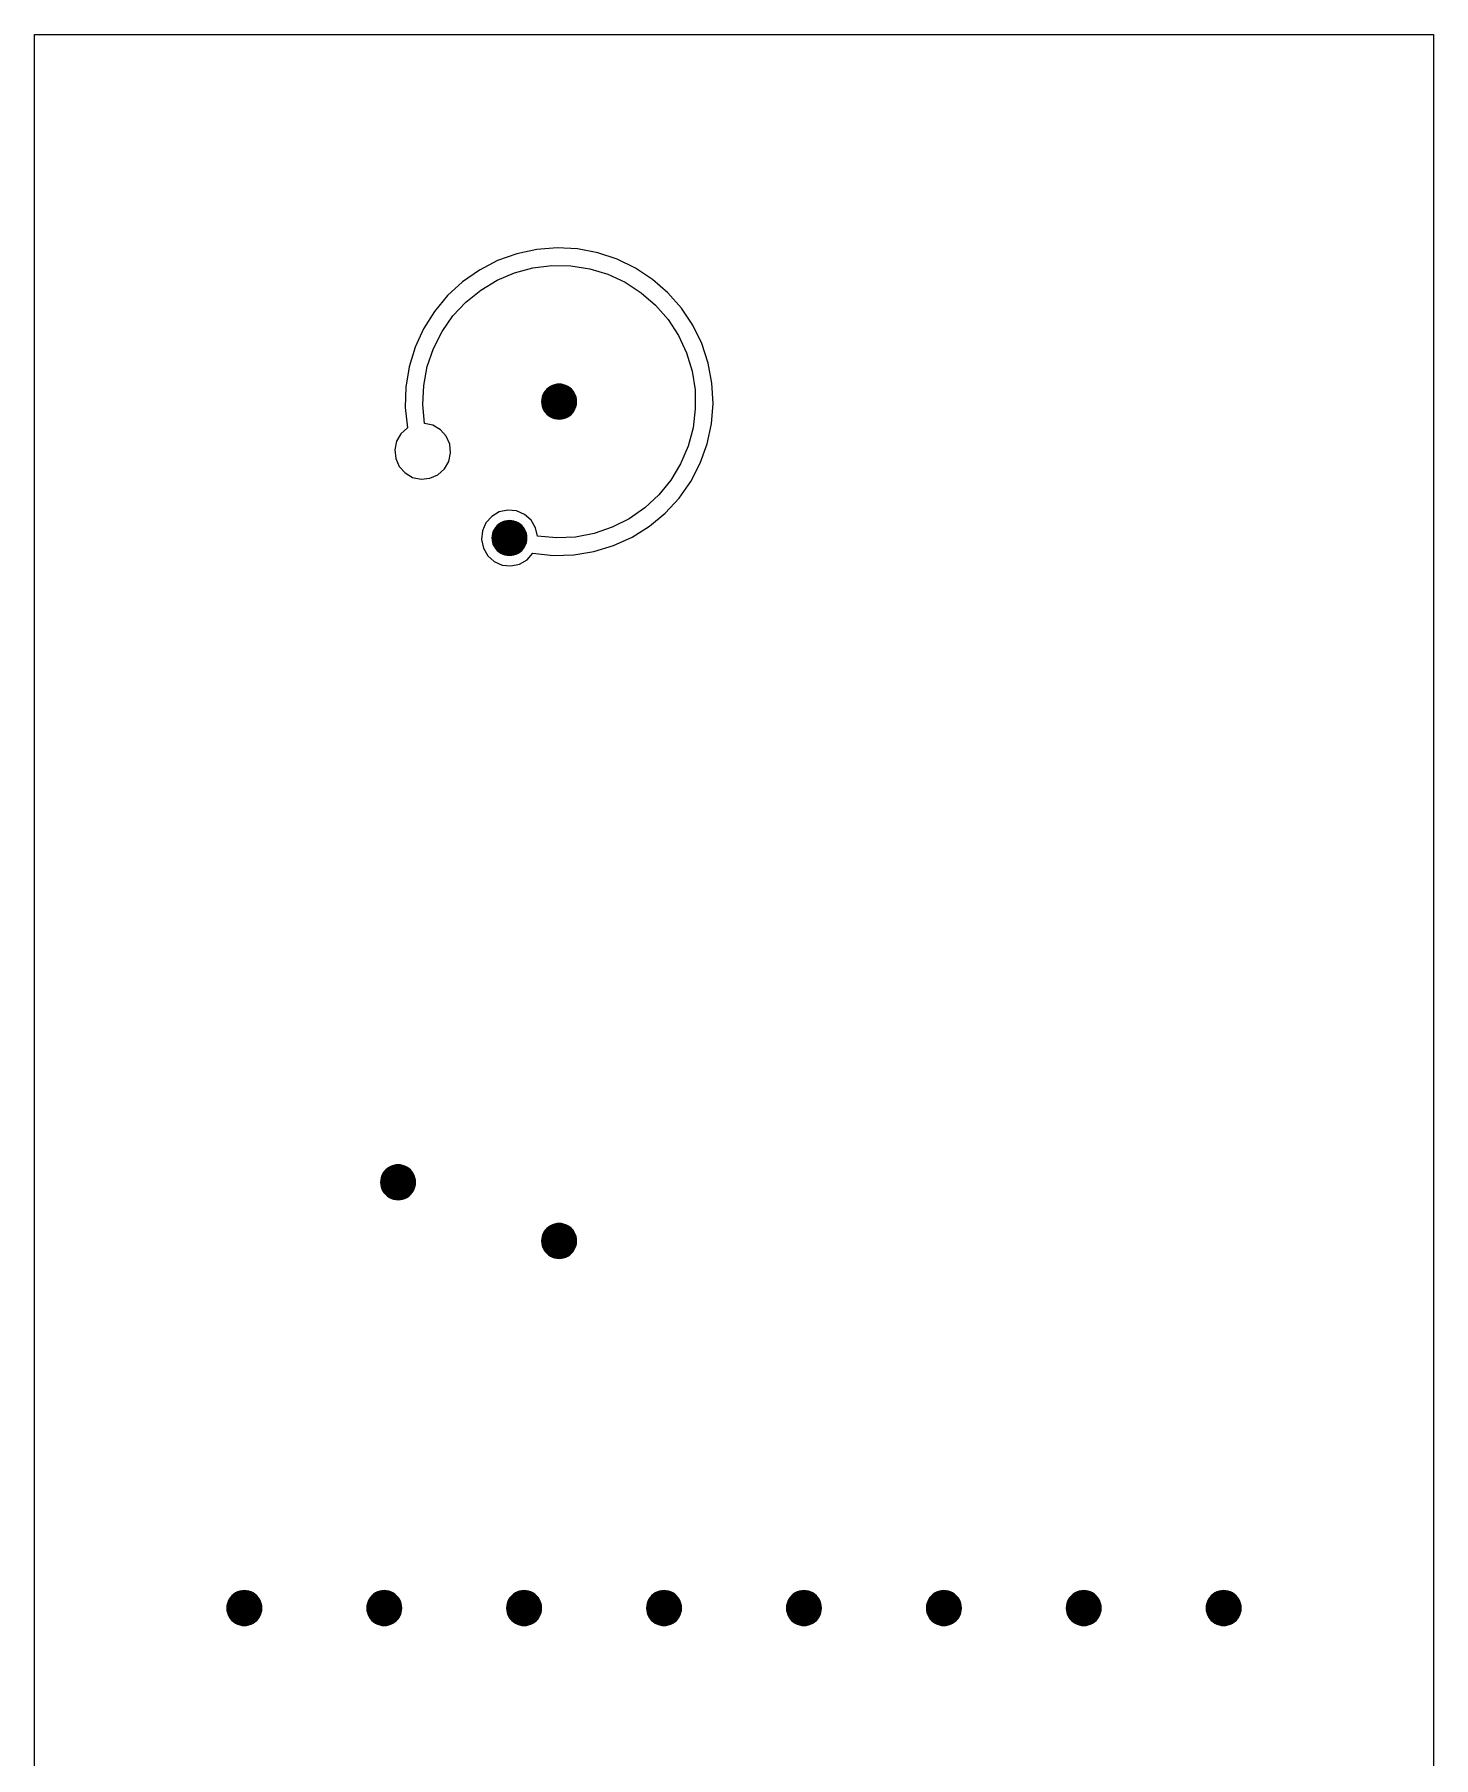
# Model space of a CAD drawing. Extents: x -2 to 177, y -6 to 16.
# Drawn here: x 13 to 17, y -0.427 to 4.5 of the extents above; entities that cross this region are included whole.
import ezdxf

# ---------------------------------------------------------------- set-up
doc = ezdxf.new("R2010")
doc.units = 0
for name, color, linetype in [('L10', 73, 'continuous'), ('Outline', 1, 'continuous'), ('V11', 46, 'continuous')]:
    doc.layers.add(name, color=color, linetype=linetype)

msp = doc.modelspace()

# ---------------------------------------------------------------- linework, layer by layer
at = {"layer": 'L10'}
for points in [[(14.4379, 3.065), (14.4325, 3.0894), (14.4198, 3.1109), (14.4011, 3.1275), (14.3782, 3.1375), (14.3533, 3.1399), (14.3289, 3.1345), (14.3074, 3.1219), (14.2907, 3.1033), (14.2807, 3.0804), (14.2782, 3.0555), (14.2835, 3.0311), (14.296, 3.0095), (14.3146, 2.9928), (14.3375, 2.9827), (14.3623, 2.9801), (14.3868, 2.9854), (14.4084, 2.9979), (14.4251, 3.0164), (14.4833, 3.0103), (14.5417, 3.012), (14.5995, 3.0214), (14.6554, 3.0384), (14.7086, 3.0626), (14.7582, 3.0937), (14.8031, 3.1311), (14.8428, 3.1741), (14.8763, 3.222), (14.9032, 3.2739), (14.923, 3.329), (14.9353, 3.3861), (14.94, 3.4444), (14.9368, 3.5028), (14.926, 3.5603), (14.9076, 3.6158), (14.882, 3.6684), (14.8496, 3.7171), (14.8111, 3.7611), (14.7671, 3.7996), (14.7184, 3.832), (14.6658, 3.8576), (14.6103, 3.876), (14.5528, 3.8868), (14.4944, 3.89), (14.4361, 3.8853), (14.379, 3.873), (14.3239, 3.8532), (14.272, 3.8263), (14.2241, 3.7928), (14.1811, 3.7531), (14.1437, 3.7082), (14.1126, 3.6586), (14.0884, 3.6054), (14.0714, 3.5495), (14.062, 3.4917), (14.0603, 3.4333), (14.0664, 3.3751), (14.0479, 3.3584), (14.0354, 3.3368), (14.0301, 3.3123), (14.0327, 3.2875), (14.0428, 3.2646), (14.0595, 3.246), (14.0811, 3.2335), (14.1055, 3.2282), (14.1304, 3.2307), (14.1533, 3.2407), (14.1719, 3.2574), (14.1845, 3.2789), (14.1899, 3.3033), (14.1875, 3.3282), (14.1775, 3.3511), (14.1609, 3.3698), (14.1394, 3.3825), (14.115, 3.3879), (14.1101, 3.4422), (14.1128, 3.4966), (14.1231, 3.5501), (14.1407, 3.6016), (14.1653, 3.6502), (14.1965, 3.6949), (14.2335, 3.7348), (14.2758, 3.7691), (14.3225, 3.7972), (14.3726, 3.8186), (14.4252, 3.8328), (14.4792, 3.8394), (14.5337, 3.8385), (14.5875, 3.8301), (14.6396, 3.8142), (14.689, 3.7912), (14.7347, 3.7615), (14.7758, 3.7258), (14.8115, 3.6847), (14.8412, 3.639), (14.8642, 3.5896), (14.8801, 3.5375), (14.8885, 3.4837), (14.8894, 3.4292), (14.8828, 3.3752), (14.8686, 3.3226), (14.8472, 3.2725), (14.8191, 3.2258), (14.7848, 3.1835), (14.7449, 3.1465), (14.7002, 3.1153), (14.6516, 3.0907), (14.6001, 3.0731), (14.5466, 3.0628), (14.4922, 3.0601), (14.4379, 3.065)], [(14.55, 3.45), (14.5496, 3.4565), (14.5483, 3.4629), (14.5462, 3.4691), (14.5433, 3.475), (14.5397, 3.4804), (14.5354, 3.4854), (14.5304, 3.4897), (14.525, 3.4933), (14.5191, 3.4962), (14.5129, 3.4983), (14.5065, 3.4996), (14.5, 3.5), (14.4935, 3.4996), (14.4871, 3.4983), (14.4809, 3.4962), (14.475, 3.4933), (14.4696, 3.4897), (14.4646, 3.4854), (14.4603, 3.4804), (14.4567, 3.475), (14.4538, 3.4691), (14.4517, 3.4629), (14.4504, 3.4565), (14.45, 3.45), (14.4504, 3.4435), (14.4517, 3.4371), (14.4538, 3.4309), (14.4567, 3.425), (14.4603, 3.4196), (14.4646, 3.4146), (14.4696, 3.4103), (14.475, 3.4067), (14.4809, 3.4038), (14.4871, 3.4017), (14.4935, 3.4004), (14.5, 3.4), (14.5065, 3.4004), (14.5129, 3.4017), (14.5191, 3.4038), (14.525, 3.4067), (14.5304, 3.4103), (14.5354, 3.4146), (14.5397, 3.4196), (14.5433, 3.425), (14.5462, 3.4309), (14.5483, 3.4371), (14.5496, 3.4435), (14.55, 3.45)], [(14.0896, 1.2176), (14.0891, 1.2241), (14.0878, 1.2305), (14.0857, 1.2367), (14.0829, 1.2426), (14.0792, 1.248), (14.0749, 1.2529), (14.07, 1.2573), (14.0646, 1.2609), (14.0587, 1.2638), (14.0525, 1.2659), (14.0461, 1.2672), (14.0396, 1.2676), (14.033, 1.2672), (14.0266, 1.2659), (14.0204, 1.2638), (14.0146, 1.2609), (14.0091, 1.2573), (14.0042, 1.2529), (13.9999, 1.248), (13.9962, 1.2426), (13.9934, 1.2367), (13.9913, 1.2305), (13.99, 1.2241), (13.9896, 1.2176), (13.99, 1.2111), (13.9913, 1.2046), (13.9934, 1.1985), (13.9962, 1.1926), (13.9999, 1.1872), (14.0042, 1.1822), (14.0091, 1.1779), (14.0146, 1.1743), (14.0204, 1.1714), (14.0266, 1.1693), (14.033, 1.168), (14.0396, 1.1676), (14.0461, 1.168), (14.0525, 1.1693), (14.0587, 1.1714), (14.0646, 1.1743), (14.07, 1.1779), (14.0749, 1.1822), (14.0792, 1.1872), (14.0829, 1.1926), (14.0857, 1.1985), (14.0878, 1.2046), (14.0891, 1.2111), (14.0896, 1.2176)], [(14.55, 1.05), (14.5496, 1.0565), (14.5483, 1.0629), (14.5462, 1.0691), (14.5433, 1.075), (14.5397, 1.0804), (14.5354, 1.0854), (14.5304, 1.0897), (14.525, 1.0933), (14.5191, 1.0962), (14.5129, 1.0983), (14.5065, 1.0996), (14.5, 1.1), (14.4935, 1.0996), (14.4871, 1.0983), (14.4809, 1.0962), (14.475, 1.0933), (14.4696, 1.0897), (14.4646, 1.0854), (14.4603, 1.0804), (14.4567, 1.075), (14.4538, 1.0691), (14.4517, 1.0629), (14.4504, 1.0565), (14.45, 1.05), (14.4504, 1.0435), (14.4517, 1.0371), (14.4538, 1.0309), (14.4567, 1.025), (14.4603, 1.0196), (14.4646, 1.0146), (14.4696, 1.0103), (14.475, 1.0067), (14.4809, 1.0038), (14.4871, 1.0017), (14.4935, 1.0004), (14.5, 1), (14.5065, 1.0004), (14.5129, 1.0017), (14.5191, 1.0038), (14.525, 1.0067), (14.5304, 1.0103), (14.5354, 1.0146), (14.5397, 1.0196), (14.5433, 1.025), (14.5462, 1.0309), (14.5483, 1.0371), (14.5496, 1.0435), (14.55, 1.05)], [(13.65, 0), (13.6496, 0.0065), (13.6483, 0.0129), (13.6462, 0.0191), (13.6433, 0.025), (13.6397, 0.0304), (13.6354, 0.0354), (13.6304, 0.0397), (13.625, 0.0433), (13.6191, 0.0462), (13.6129, 0.0483), (13.6065, 0.0496), (13.6, 0.05), (13.5935, 0.0496), (13.5871, 0.0483), (13.5809, 0.0462), (13.575, 0.0433), (13.5696, 0.0397), (13.5646, 0.0354), (13.5603, 0.0304), (13.5567, 0.025), (13.5538, 0.0191), (13.5517, 0.0129), (13.5504, 0.0065), (13.55, 0), (13.5504, -0.0065), (13.5517, -0.0129), (13.5538, -0.0191), (13.5567, -0.025), (13.5603, -0.0304), (13.5646, -0.0354), (13.5696, -0.0397), (13.575, -0.0433), (13.5809, -0.0462), (13.5871, -0.0483), (13.5935, -0.0496), (13.6, -0.05), (13.6065, -0.0496), (13.6129, -0.0483), (13.6191, -0.0462), (13.625, -0.0433), (13.6304, -0.0397), (13.6354, -0.0354), (13.6397, -0.0304), (13.6433, -0.025), (13.6462, -0.0191), (13.6483, -0.0129), (13.6496, -0.0065), (13.65, 0)], [(14.05, 0), (14.0496, 0.0065), (14.0483, 0.0129), (14.0462, 0.0191), (14.0433, 0.025), (14.0397, 0.0304), (14.0354, 0.0354), (14.0304, 0.0397), (14.025, 0.0433), (14.0191, 0.0462), (14.0129, 0.0483), (14.0065, 0.0496), (14, 0.05), (13.9935, 0.0496), (13.9871, 0.0483), (13.9809, 0.0462), (13.975, 0.0433), (13.9696, 0.0397), (13.9646, 0.0354), (13.9603, 0.0304), (13.9567, 0.025), (13.9538, 0.0191), (13.9517, 0.0129), (13.9504, 0.0065), (13.95, 0), (13.9504, -0.0065), (13.9517, -0.0129), (13.9538, -0.0191), (13.9567, -0.025), (13.9603, -0.0304), (13.9646, -0.0354), (13.9696, -0.0397), (13.975, -0.0433), (13.9809, -0.0462), (13.9871, -0.0483), (13.9935, -0.0496), (14, -0.05), (14.0065, -0.0496), (14.0129, -0.0483), (14.0191, -0.0462), (14.025, -0.0433), (14.0304, -0.0397), (14.0354, -0.0354), (14.0397, -0.0304), (14.0433, -0.025), (14.0462, -0.0191), (14.0483, -0.0129), (14.0496, -0.0065), (14.05, 0)], [(14.45, 0), (14.4496, 0.0065), (14.4483, 0.0129), (14.4462, 0.0191), (14.4433, 0.025), (14.4397, 0.0304), (14.4354, 0.0354), (14.4304, 0.0397), (14.425, 0.0433), (14.4191, 0.0462), (14.4129, 0.0483), (14.4065, 0.0496), (14.4, 0.05), (14.3935, 0.0496), (14.3871, 0.0483), (14.3809, 0.0462), (14.375, 0.0433), (14.3696, 0.0397), (14.3646, 0.0354), (14.3603, 0.0304), (14.3567, 0.025), (14.3538, 0.0191), (14.3517, 0.0129), (14.3504, 0.0065), (14.35, 0), (14.3504, -0.0065), (14.3517, -0.0129), (14.3538, -0.0191), (14.3567, -0.025), (14.3603, -0.0304), (14.3646, -0.0354), (14.3696, -0.0397), (14.375, -0.0433), (14.3809, -0.0462), (14.3871, -0.0483), (14.3935, -0.0496), (14.4, -0.05), (14.4065, -0.0496), (14.4129, -0.0483), (14.4191, -0.0462), (14.425, -0.0433), (14.4304, -0.0397), (14.4354, -0.0354), (14.4397, -0.0304), (14.4433, -0.025), (14.4462, -0.0191), (14.4483, -0.0129), (14.4496, -0.0065), (14.45, 0)], [(14.85, 0), (14.8496, 0.0065), (14.8483, 0.0129), (14.8462, 0.0191), (14.8433, 0.025), (14.8397, 0.0304), (14.8354, 0.0354), (14.8304, 0.0397), (14.825, 0.0433), (14.8191, 0.0462), (14.8129, 0.0483), (14.8065, 0.0496), (14.8, 0.05), (14.7935, 0.0496), (14.7871, 0.0483), (14.7809, 0.0462), (14.775, 0.0433), (14.7696, 0.0397), (14.7646, 0.0354), (14.7603, 0.0304), (14.7567, 0.025), (14.7538, 0.0191), (14.7517, 0.0129), (14.7504, 0.0065), (14.75, 0), (14.7504, -0.0065), (14.7517, -0.0129), (14.7538, -0.0191), (14.7567, -0.025), (14.7603, -0.0304), (14.7646, -0.0354), (14.7696, -0.0397), (14.775, -0.0433), (14.7809, -0.0462), (14.7871, -0.0483), (14.7935, -0.0496), (14.8, -0.05), (14.8065, -0.0496), (14.8129, -0.0483), (14.8191, -0.0462), (14.825, -0.0433), (14.8304, -0.0397), (14.8354, -0.0354), (14.8397, -0.0304), (14.8433, -0.025), (14.8462, -0.0191), (14.8483, -0.0129), (14.8496, -0.0065), (14.85, 0)], [(15.25, 0), (15.2496, 0.0065), (15.2483, 0.0129), (15.2462, 0.0191), (15.2433, 0.025), (15.2397, 0.0304), (15.2354, 0.0354), (15.2304, 0.0397), (15.225, 0.0433), (15.2191, 0.0462), (15.2129, 0.0483), (15.2065, 0.0496), (15.2, 0.05), (15.1935, 0.0496), (15.1871, 0.0483), (15.1809, 0.0462), (15.175, 0.0433), (15.1696, 0.0397), (15.1646, 0.0354), (15.1603, 0.0304), (15.1567, 0.025), (15.1538, 0.0191), (15.1517, 0.0129), (15.1504, 0.0065), (15.15, 0), (15.1504, -0.0065), (15.1517, -0.0129), (15.1538, -0.0191), (15.1567, -0.025), (15.1603, -0.0304), (15.1646, -0.0354), (15.1696, -0.0397), (15.175, -0.0433), (15.1809, -0.0462), (15.1871, -0.0483), (15.1935, -0.0496), (15.2, -0.05), (15.2065, -0.0496), (15.2129, -0.0483), (15.2191, -0.0462), (15.225, -0.0433), (15.2304, -0.0397), (15.2354, -0.0354), (15.2397, -0.0304), (15.2433, -0.025), (15.2462, -0.0191), (15.2483, -0.0129), (15.2496, -0.0065), (15.25, 0)], [(15.65, 0), (15.6496, 0.0065), (15.6483, 0.0129), (15.6462, 0.0191), (15.6433, 0.025), (15.6397, 0.0304), (15.6354, 0.0354), (15.6304, 0.0397), (15.625, 0.0433), (15.6191, 0.0462), (15.6129, 0.0483), (15.6065, 0.0496), (15.6, 0.05), (15.5935, 0.0496), (15.5871, 0.0483), (15.5809, 0.0462), (15.575, 0.0433), (15.5696, 0.0397), (15.5646, 0.0354), (15.5603, 0.0304), (15.5567, 0.025), (15.5538, 0.0191), (15.5517, 0.0129), (15.5504, 0.0065), (15.55, 0), (15.5504, -0.0065), (15.5517, -0.0129), (15.5538, -0.0191), (15.5567, -0.025), (15.5603, -0.0304), (15.5646, -0.0354), (15.5696, -0.0397), (15.575, -0.0433), (15.5809, -0.0462), (15.5871, -0.0483), (15.5935, -0.0496), (15.6, -0.05), (15.6065, -0.0496), (15.6129, -0.0483), (15.6191, -0.0462), (15.625, -0.0433), (15.6304, -0.0397), (15.6354, -0.0354), (15.6397, -0.0304), (15.6433, -0.025), (15.6462, -0.0191), (15.6483, -0.0129), (15.6496, -0.0065), (15.65, 0)], [(16.05, 0), (16.0496, 0.0065), (16.0483, 0.0129), (16.0462, 0.0191), (16.0433, 0.025), (16.0397, 0.0304), (16.0354, 0.0354), (16.0304, 0.0397), (16.025, 0.0433), (16.0191, 0.0462), (16.0129, 0.0483), (16.0065, 0.0496), (16, 0.05), (15.9935, 0.0496), (15.9871, 0.0483), (15.9809, 0.0462), (15.975, 0.0433), (15.9696, 0.0397), (15.9646, 0.0354), (15.9603, 0.0304), (15.9567, 0.025), (15.9538, 0.0191), (15.9517, 0.0129), (15.9504, 0.0065), (15.95, 0), (15.9504, -0.0065), (15.9517, -0.0129), (15.9538, -0.0191), (15.9567, -0.025), (15.9603, -0.0304), (15.9646, -0.0354), (15.9696, -0.0397), (15.975, -0.0433), (15.9809, -0.0462), (15.9871, -0.0483), (15.9935, -0.0496), (16, -0.05), (16.0065, -0.0496), (16.0129, -0.0483), (16.0191, -0.0462), (16.025, -0.0433), (16.0304, -0.0397), (16.0354, -0.0354), (16.0397, -0.0304), (16.0433, -0.025), (16.0462, -0.0191), (16.0483, -0.0129), (16.0496, -0.0065), (16.05, 0)], [(16.45, 0), (16.4496, 0.0065), (16.4483, 0.0129), (16.4462, 0.0191), (16.4433, 0.025), (16.4397, 0.0304), (16.4354, 0.0354), (16.4304, 0.0397), (16.425, 0.0433), (16.4191, 0.0462), (16.4129, 0.0483), (16.4065, 0.0496), (16.4, 0.05), (16.3935, 0.0496), (16.3871, 0.0483), (16.3809, 0.0462), (16.375, 0.0433), (16.3696, 0.0397), (16.3646, 0.0354), (16.3603, 0.0304), (16.3567, 0.025), (16.3538, 0.0191), (16.3517, 0.0129), (16.3504, 0.0065), (16.35, 0), (16.3504, -0.0065), (16.3517, -0.0129), (16.3538, -0.0191), (16.3567, -0.025), (16.3603, -0.0304), (16.3646, -0.0354), (16.3696, -0.0397), (16.375, -0.0433), (16.3809, -0.0462), (16.3871, -0.0483), (16.3935, -0.0496), (16.4, -0.05), (16.4065, -0.0496), (16.4129, -0.0483), (16.4191, -0.0462), (16.425, -0.0433), (16.4304, -0.0397), (16.4354, -0.0354), (16.4397, -0.0304), (16.4433, -0.025), (16.4462, -0.0191), (16.4483, -0.0129), (16.4496, -0.0065), (16.45, 0)]]:
    msp.add_lwpolyline(points, close=True, dxfattribs=at)
at = {"layer": 'Outline'}
msp.add_lwpolyline([(17, 4.5), (17, -4.5), (13, -4.5), (13, 4.5)], close=True, dxfattribs=at)
at = {"layer": 'V11'}
for points in [[(14.55, 3.45), (14.5496, 3.4565), (14.5483, 3.4629), (14.5462, 3.4691), (14.5433, 3.475), (14.5397, 3.4804), (14.5354, 3.4854), (14.5304, 3.4897), (14.525, 3.4933), (14.5191, 3.4962), (14.5129, 3.4983), (14.5065, 3.4996), (14.5, 3.5), (14.4935, 3.4996), (14.4871, 3.4983), (14.4809, 3.4962), (14.475, 3.4933), (14.4696, 3.4897), (14.4646, 3.4854), (14.4603, 3.4804), (14.4567, 3.475), (14.4538, 3.4691), (14.4517, 3.4629), (14.4504, 3.4565), (14.45, 3.45), (14.4504, 3.4435), (14.4517, 3.4371), (14.4538, 3.4309), (14.4567, 3.425), (14.4603, 3.4196), (14.4646, 3.4146), (14.4696, 3.4103), (14.475, 3.4067), (14.4809, 3.4038), (14.4871, 3.4017), (14.4935, 3.4004), (14.5, 3.4), (14.5065, 3.4004), (14.5129, 3.4017), (14.5191, 3.4038), (14.525, 3.4067), (14.5304, 3.4103), (14.5354, 3.4146), (14.5397, 3.4196), (14.5433, 3.425), (14.5462, 3.4309), (14.5483, 3.4371), (14.5496, 3.4435), (14.55, 3.45)], [(14.4081, 3.06), (14.4076, 3.0666), (14.4064, 3.073), (14.4043, 3.0792), (14.4014, 3.085), (14.3977, 3.0905), (14.3934, 3.0954), (14.3885, 3.0997), (14.3831, 3.1033), (14.3772, 3.1062), (14.371, 3.1083), (14.3646, 3.1096), (14.3581, 3.11), (14.3515, 3.1096), (14.3451, 3.1083), (14.3389, 3.1062), (14.3331, 3.1033), (14.3276, 3.0997), (14.3227, 3.0954), (14.3184, 3.0905), (14.3148, 3.085), (14.3119, 3.0792), (14.3098, 3.073), (14.3085, 3.0666), (14.3081, 3.06), (14.3085, 3.0535), (14.3098, 3.0471), (14.3119, 3.0409), (14.3148, 3.035), (14.3184, 3.0296), (14.3227, 3.0247), (14.3276, 3.0204), (14.3331, 3.0167), (14.3389, 3.0138), (14.3451, 3.0117), (14.3515, 3.0105), (14.3581, 3.01), (14.3646, 3.0105), (14.371, 3.0117), (14.3772, 3.0138), (14.3831, 3.0167), (14.3885, 3.0204), (14.3934, 3.0247), (14.3977, 3.0296), (14.4014, 3.035), (14.4043, 3.0409), (14.4064, 3.0471), (14.4076, 3.0535), (14.4081, 3.06)], [(14.0896, 1.2176), (14.0891, 1.2241), (14.0878, 1.2305), (14.0857, 1.2367), (14.0829, 1.2426), (14.0792, 1.248), (14.0749, 1.2529), (14.07, 1.2573), (14.0646, 1.2609), (14.0587, 1.2638), (14.0525, 1.2659), (14.0461, 1.2672), (14.0396, 1.2676), (14.033, 1.2672), (14.0266, 1.2659), (14.0204, 1.2638), (14.0146, 1.2609), (14.0091, 1.2573), (14.0042, 1.2529), (13.9999, 1.248), (13.9962, 1.2426), (13.9934, 1.2367), (13.9913, 1.2305), (13.99, 1.2241), (13.9896, 1.2176), (13.99, 1.2111), (13.9913, 1.2046), (13.9934, 1.1985), (13.9962, 1.1926), (13.9999, 1.1872), (14.0042, 1.1822), (14.0091, 1.1779), (14.0146, 1.1743), (14.0204, 1.1714), (14.0266, 1.1693), (14.033, 1.168), (14.0396, 1.1676), (14.0461, 1.168), (14.0525, 1.1693), (14.0587, 1.1714), (14.0646, 1.1743), (14.07, 1.1779), (14.0749, 1.1822), (14.0792, 1.1872), (14.0829, 1.1926), (14.0857, 1.1985), (14.0878, 1.2046), (14.0891, 1.2111), (14.0896, 1.2176)], [(14.55, 1.05), (14.5496, 1.0565), (14.5483, 1.0629), (14.5462, 1.0691), (14.5433, 1.075), (14.5397, 1.0804), (14.5354, 1.0854), (14.5304, 1.0897), (14.525, 1.0933), (14.5191, 1.0962), (14.5129, 1.0983), (14.5065, 1.0996), (14.5, 1.1), (14.4935, 1.0996), (14.4871, 1.0983), (14.4809, 1.0962), (14.475, 1.0933), (14.4696, 1.0897), (14.4646, 1.0854), (14.4603, 1.0804), (14.4567, 1.075), (14.4538, 1.0691), (14.4517, 1.0629), (14.4504, 1.0565), (14.45, 1.05), (14.4504, 1.0435), (14.4517, 1.0371), (14.4538, 1.0309), (14.4567, 1.025), (14.4603, 1.0196), (14.4646, 1.0146), (14.4696, 1.0103), (14.475, 1.0067), (14.4809, 1.0038), (14.4871, 1.0017), (14.4935, 1.0004), (14.5, 1), (14.5065, 1.0004), (14.5129, 1.0017), (14.5191, 1.0038), (14.525, 1.0067), (14.5304, 1.0103), (14.5354, 1.0146), (14.5397, 1.0196), (14.5433, 1.025), (14.5462, 1.0309), (14.5483, 1.0371), (14.5496, 1.0435), (14.55, 1.05)], [(13.65, 0), (13.6496, 0.0065), (13.6483, 0.0129), (13.6462, 0.0191), (13.6433, 0.025), (13.6397, 0.0304), (13.6354, 0.0354), (13.6304, 0.0397), (13.625, 0.0433), (13.6191, 0.0462), (13.6129, 0.0483), (13.6065, 0.0496), (13.6, 0.05), (13.5935, 0.0496), (13.5871, 0.0483), (13.5809, 0.0462), (13.575, 0.0433), (13.5696, 0.0397), (13.5646, 0.0354), (13.5603, 0.0304), (13.5567, 0.025), (13.5538, 0.0191), (13.5517, 0.0129), (13.5504, 0.0065), (13.55, 0), (13.5504, -0.0065), (13.5517, -0.0129), (13.5538, -0.0191), (13.5567, -0.025), (13.5603, -0.0304), (13.5646, -0.0354), (13.5696, -0.0397), (13.575, -0.0433), (13.5809, -0.0462), (13.5871, -0.0483), (13.5935, -0.0496), (13.6, -0.05), (13.6065, -0.0496), (13.6129, -0.0483), (13.6191, -0.0462), (13.625, -0.0433), (13.6304, -0.0397), (13.6354, -0.0354), (13.6397, -0.0304), (13.6433, -0.025), (13.6462, -0.0191), (13.6483, -0.0129), (13.6496, -0.0065), (13.65, 0)], [(14.05, 0), (14.0496, 0.0065), (14.0483, 0.0129), (14.0462, 0.0191), (14.0433, 0.025), (14.0397, 0.0304), (14.0354, 0.0354), (14.0304, 0.0397), (14.025, 0.0433), (14.0191, 0.0462), (14.0129, 0.0483), (14.0065, 0.0496), (14, 0.05), (13.9935, 0.0496), (13.9871, 0.0483), (13.9809, 0.0462), (13.975, 0.0433), (13.9696, 0.0397), (13.9646, 0.0354), (13.9603, 0.0304), (13.9567, 0.025), (13.9538, 0.0191), (13.9517, 0.0129), (13.9504, 0.0065), (13.95, 0), (13.9504, -0.0065), (13.9517, -0.0129), (13.9538, -0.0191), (13.9567, -0.025), (13.9603, -0.0304), (13.9646, -0.0354), (13.9696, -0.0397), (13.975, -0.0433), (13.9809, -0.0462), (13.9871, -0.0483), (13.9935, -0.0496), (14, -0.05), (14.0065, -0.0496), (14.0129, -0.0483), (14.0191, -0.0462), (14.025, -0.0433), (14.0304, -0.0397), (14.0354, -0.0354), (14.0397, -0.0304), (14.0433, -0.025), (14.0462, -0.0191), (14.0483, -0.0129), (14.0496, -0.0065), (14.05, 0)], [(14.45, 0), (14.4496, 0.0065), (14.4483, 0.0129), (14.4462, 0.0191), (14.4433, 0.025), (14.4397, 0.0304), (14.4354, 0.0354), (14.4304, 0.0397), (14.425, 0.0433), (14.4191, 0.0462), (14.4129, 0.0483), (14.4065, 0.0496), (14.4, 0.05), (14.3935, 0.0496), (14.3871, 0.0483), (14.3809, 0.0462), (14.375, 0.0433), (14.3696, 0.0397), (14.3646, 0.0354), (14.3603, 0.0304), (14.3567, 0.025), (14.3538, 0.0191), (14.3517, 0.0129), (14.3504, 0.0065), (14.35, 0), (14.3504, -0.0065), (14.3517, -0.0129), (14.3538, -0.0191), (14.3567, -0.025), (14.3603, -0.0304), (14.3646, -0.0354), (14.3696, -0.0397), (14.375, -0.0433), (14.3809, -0.0462), (14.3871, -0.0483), (14.3935, -0.0496), (14.4, -0.05), (14.4065, -0.0496), (14.4129, -0.0483), (14.4191, -0.0462), (14.425, -0.0433), (14.4304, -0.0397), (14.4354, -0.0354), (14.4397, -0.0304), (14.4433, -0.025), (14.4462, -0.0191), (14.4483, -0.0129), (14.4496, -0.0065), (14.45, 0)], [(14.85, 0), (14.8496, 0.0065), (14.8483, 0.0129), (14.8462, 0.0191), (14.8433, 0.025), (14.8397, 0.0304), (14.8354, 0.0354), (14.8304, 0.0397), (14.825, 0.0433), (14.8191, 0.0462), (14.8129, 0.0483), (14.8065, 0.0496), (14.8, 0.05), (14.7935, 0.0496), (14.7871, 0.0483), (14.7809, 0.0462), (14.775, 0.0433), (14.7696, 0.0397), (14.7646, 0.0354), (14.7603, 0.0304), (14.7567, 0.025), (14.7538, 0.0191), (14.7517, 0.0129), (14.7504, 0.0065), (14.75, 0), (14.7504, -0.0065), (14.7517, -0.0129), (14.7538, -0.0191), (14.7567, -0.025), (14.7603, -0.0304), (14.7646, -0.0354), (14.7696, -0.0397), (14.775, -0.0433), (14.7809, -0.0462), (14.7871, -0.0483), (14.7935, -0.0496), (14.8, -0.05), (14.8065, -0.0496), (14.8129, -0.0483), (14.8191, -0.0462), (14.825, -0.0433), (14.8304, -0.0397), (14.8354, -0.0354), (14.8397, -0.0304), (14.8433, -0.025), (14.8462, -0.0191), (14.8483, -0.0129), (14.8496, -0.0065), (14.85, 0)], [(15.25, 0), (15.2496, 0.0065), (15.2483, 0.0129), (15.2462, 0.0191), (15.2433, 0.025), (15.2397, 0.0304), (15.2354, 0.0354), (15.2304, 0.0397), (15.225, 0.0433), (15.2191, 0.0462), (15.2129, 0.0483), (15.2065, 0.0496), (15.2, 0.05), (15.1935, 0.0496), (15.1871, 0.0483), (15.1809, 0.0462), (15.175, 0.0433), (15.1696, 0.0397), (15.1646, 0.0354), (15.1603, 0.0304), (15.1567, 0.025), (15.1538, 0.0191), (15.1517, 0.0129), (15.1504, 0.0065), (15.15, 0), (15.1504, -0.0065), (15.1517, -0.0129), (15.1538, -0.0191), (15.1567, -0.025), (15.1603, -0.0304), (15.1646, -0.0354), (15.1696, -0.0397), (15.175, -0.0433), (15.1809, -0.0462), (15.1871, -0.0483), (15.1935, -0.0496), (15.2, -0.05), (15.2065, -0.0496), (15.2129, -0.0483), (15.2191, -0.0462), (15.225, -0.0433), (15.2304, -0.0397), (15.2354, -0.0354), (15.2397, -0.0304), (15.2433, -0.025), (15.2462, -0.0191), (15.2483, -0.0129), (15.2496, -0.0065), (15.25, 0)], [(15.65, 0), (15.6496, 0.0065), (15.6483, 0.0129), (15.6462, 0.0191), (15.6433, 0.025), (15.6397, 0.0304), (15.6354, 0.0354), (15.6304, 0.0397), (15.625, 0.0433), (15.6191, 0.0462), (15.6129, 0.0483), (15.6065, 0.0496), (15.6, 0.05), (15.5935, 0.0496), (15.5871, 0.0483), (15.5809, 0.0462), (15.575, 0.0433), (15.5696, 0.0397), (15.5646, 0.0354), (15.5603, 0.0304), (15.5567, 0.025), (15.5538, 0.0191), (15.5517, 0.0129), (15.5504, 0.0065), (15.55, 0), (15.5504, -0.0065), (15.5517, -0.0129), (15.5538, -0.0191), (15.5567, -0.025), (15.5603, -0.0304), (15.5646, -0.0354), (15.5696, -0.0397), (15.575, -0.0433), (15.5809, -0.0462), (15.5871, -0.0483), (15.5935, -0.0496), (15.6, -0.05), (15.6065, -0.0496), (15.6129, -0.0483), (15.6191, -0.0462), (15.625, -0.0433), (15.6304, -0.0397), (15.6354, -0.0354), (15.6397, -0.0304), (15.6433, -0.025), (15.6462, -0.0191), (15.6483, -0.0129), (15.6496, -0.0065), (15.65, 0)], [(16.05, 0), (16.0496, 0.0065), (16.0483, 0.0129), (16.0462, 0.0191), (16.0433, 0.025), (16.0397, 0.0304), (16.0354, 0.0354), (16.0304, 0.0397), (16.025, 0.0433), (16.0191, 0.0462), (16.0129, 0.0483), (16.0065, 0.0496), (16, 0.05), (15.9935, 0.0496), (15.9871, 0.0483), (15.9809, 0.0462), (15.975, 0.0433), (15.9696, 0.0397), (15.9646, 0.0354), (15.9603, 0.0304), (15.9567, 0.025), (15.9538, 0.0191), (15.9517, 0.0129), (15.9504, 0.0065), (15.95, 0), (15.9504, -0.0065), (15.9517, -0.0129), (15.9538, -0.0191), (15.9567, -0.025), (15.9603, -0.0304), (15.9646, -0.0354), (15.9696, -0.0397), (15.975, -0.0433), (15.9809, -0.0462), (15.9871, -0.0483), (15.9935, -0.0496), (16, -0.05), (16.0065, -0.0496), (16.0129, -0.0483), (16.0191, -0.0462), (16.025, -0.0433), (16.0304, -0.0397), (16.0354, -0.0354), (16.0397, -0.0304), (16.0433, -0.025), (16.0462, -0.0191), (16.0483, -0.0129), (16.0496, -0.0065), (16.05, 0)], [(16.45, 0), (16.4496, 0.0065), (16.4483, 0.0129), (16.4462, 0.0191), (16.4433, 0.025), (16.4397, 0.0304), (16.4354, 0.0354), (16.4304, 0.0397), (16.425, 0.0433), (16.4191, 0.0462), (16.4129, 0.0483), (16.4065, 0.0496), (16.4, 0.05), (16.3935, 0.0496), (16.3871, 0.0483), (16.3809, 0.0462), (16.375, 0.0433), (16.3696, 0.0397), (16.3646, 0.0354), (16.3603, 0.0304), (16.3567, 0.025), (16.3538, 0.0191), (16.3517, 0.0129), (16.3504, 0.0065), (16.35, 0), (16.3504, -0.0065), (16.3517, -0.0129), (16.3538, -0.0191), (16.3567, -0.025), (16.3603, -0.0304), (16.3646, -0.0354), (16.3696, -0.0397), (16.375, -0.0433), (16.3809, -0.0462), (16.3871, -0.0483), (16.3935, -0.0496), (16.4, -0.05), (16.4065, -0.0496), (16.4129, -0.0483), (16.4191, -0.0462), (16.425, -0.0433), (16.4304, -0.0397), (16.4354, -0.0354), (16.4397, -0.0304), (16.4433, -0.025), (16.4462, -0.0191), (16.4483, -0.0129), (16.4496, -0.0065), (16.45, 0)]]:
    msp.add_lwpolyline(points, close=True, dxfattribs=at)
for points in [[(14.5, 3.5), (14.4809, 3.4962), (14.5, 3.45)], [(14.5191, 3.4962), (14.5, 3.5), (14.5, 3.45)], [(14.4538, 3.4691), (14.45, 3.45), (14.5, 3.45)], [(14.45, 3.45), (14.4538, 3.4309), (14.5, 3.45)], [(14.4646, 3.4854), (14.4538, 3.4691), (14.5, 3.45)], [(14.4538, 3.4309), (14.4646, 3.4146), (14.5, 3.45)], [(14.4809, 3.4962), (14.4646, 3.4854), (14.5, 3.45)], [(14.4646, 3.4146), (14.4809, 3.4038), (14.5, 3.45)], [(14.4809, 3.4038), (14.5, 3.4), (14.5, 3.45)], [(14.5354, 3.4854), (14.5191, 3.4962), (14.5, 3.45)], [(14.5462, 3.4691), (14.5354, 3.4854), (14.5, 3.45)], [(14.55, 3.45), (14.5462, 3.4691), (14.5, 3.45)], [(14.5, 3.4), (14.5191, 3.4038), (14.5, 3.45)], [(14.5191, 3.4038), (14.5354, 3.4146), (14.5, 3.45)], [(14.5354, 3.4146), (14.5462, 3.4309), (14.5, 3.45)], [(14.5462, 3.4309), (14.55, 3.45), (14.5, 3.45)], [(14.3389, 3.1062), (14.3227, 3.0954), (14.3581, 3.06)], [(14.3581, 3.11), (14.3389, 3.1062), (14.3581, 3.06)], [(14.3772, 3.1062), (14.3581, 3.11), (14.3581, 3.06)], [(14.3934, 3.0954), (14.3772, 3.1062), (14.3581, 3.06)], [(14.3119, 3.0792), (14.3081, 3.06), (14.3581, 3.06)], [(14.3081, 3.06), (14.3119, 3.0409), (14.3581, 3.06)], [(14.3227, 3.0954), (14.3119, 3.0792), (14.3581, 3.06)], [(14.3119, 3.0409), (14.3227, 3.0247), (14.3581, 3.06)], [(14.3227, 3.0247), (14.3389, 3.0138), (14.3581, 3.06)], [(14.3389, 3.0138), (14.3581, 3.01), (14.3581, 3.06)], [(14.4043, 3.0792), (14.3934, 3.0954), (14.3581, 3.06)], [(14.4081, 3.06), (14.4043, 3.0792), (14.3581, 3.06)], [(14.3581, 3.01), (14.3772, 3.0138), (14.3581, 3.06)], [(14.3772, 3.0138), (14.3934, 3.0247), (14.3581, 3.06)], [(14.3934, 3.0247), (14.4043, 3.0409), (14.3581, 3.06)], [(14.4043, 3.0409), (14.4081, 3.06), (14.3581, 3.06)], [(13.9934, 1.2367), (13.9896, 1.2176), (14.0396, 1.2176)], [(14.0042, 1.2529), (13.9934, 1.2367), (14.0396, 1.2176)], [(14.0204, 1.2638), (14.0042, 1.2529), (14.0396, 1.2176)], [(14.0396, 1.2676), (14.0204, 1.2638), (14.0396, 1.2176)], [(14.0587, 1.2638), (14.0396, 1.2676), (14.0396, 1.2176)], [(14.0749, 1.2529), (14.0587, 1.2638), (14.0396, 1.2176)], [(14.0857, 1.2367), (14.0749, 1.2529), (14.0396, 1.2176)], [(14.0896, 1.2176), (14.0857, 1.2367), (14.0396, 1.2176)], [(13.9896, 1.2176), (13.9934, 1.1985), (14.0396, 1.2176)], [(13.9934, 1.1985), (14.0042, 1.1822), (14.0396, 1.2176)], [(14.0042, 1.1822), (14.0204, 1.1714), (14.0396, 1.2176)], [(14.0204, 1.1714), (14.0396, 1.1676), (14.0396, 1.2176)], [(14.0396, 1.1676), (14.0587, 1.1714), (14.0396, 1.2176)], [(14.0587, 1.1714), (14.0749, 1.1822), (14.0396, 1.2176)], [(14.0749, 1.1822), (14.0857, 1.1985), (14.0396, 1.2176)], [(14.0857, 1.1985), (14.0896, 1.2176), (14.0396, 1.2176)], [(14.4646, 1.0854), (14.4538, 1.0691), (14.5, 1.05)], [(14.4809, 1.0962), (14.4646, 1.0854), (14.5, 1.05)], [(14.5, 1.1), (14.4809, 1.0962), (14.5, 1.05)], [(14.5191, 1.0962), (14.5, 1.1), (14.5, 1.05)], [(14.5354, 1.0854), (14.5191, 1.0962), (14.5, 1.05)], [(14.5462, 1.0691), (14.5354, 1.0854), (14.5, 1.05)], [(14.4538, 1.0691), (14.45, 1.05), (14.5, 1.05)], [(14.45, 1.05), (14.4538, 1.0309), (14.5, 1.05)], [(14.4538, 1.0309), (14.4646, 1.0146), (14.5, 1.05)], [(14.4646, 1.0146), (14.4809, 1.0038), (14.5, 1.05)], [(14.4809, 1.0038), (14.5, 1), (14.5, 1.05)], [(14.55, 1.05), (14.5462, 1.0691), (14.5, 1.05)], [(14.5, 1), (14.5191, 1.0038), (14.5, 1.05)], [(14.5191, 1.0038), (14.5354, 1.0146), (14.5, 1.05)], [(14.5354, 1.0146), (14.5462, 1.0309), (14.5, 1.05)], [(14.5462, 1.0309), (14.55, 1.05), (14.5, 1.05)], [(13.6, 0.05), (13.5809, 0.0462), (13.6, 0)], [(13.6191, 0.0462), (13.6, 0.05), (13.6, 0)], [(14, 0.05), (13.9809, 0.0462), (14, 0)], [(14.0191, 0.0462), (14, 0.05), (14, 0)], [(14.4, 0.05), (14.3809, 0.0462), (14.4, 0)], [(14.4191, 0.0462), (14.4, 0.05), (14.4, 0)], [(14.8, 0.05), (14.7809, 0.0462), (14.8, 0)], [(14.8191, 0.0462), (14.8, 0.05), (14.8, 0)], [(15.2, 0.05), (15.1809, 0.0462), (15.2, 0)], [(15.2191, 0.0462), (15.2, 0.05), (15.2, 0)], [(15.6, 0.05), (15.5809, 0.0462), (15.6, 0)], [(15.6191, 0.0462), (15.6, 0.05), (15.6, 0)], [(16, 0.05), (15.9809, 0.0462), (16, 0)], [(16.0191, 0.0462), (16, 0.05), (16, 0)], [(16.4, 0.05), (16.3809, 0.0462), (16.4, 0)], [(16.4191, 0.0462), (16.4, 0.05), (16.4, 0)], [(13.5538, 0.0191), (13.55, 0), (13.6, 0)], [(13.5646, 0.0354), (13.5538, 0.0191), (13.6, 0)], [(13.5809, 0.0462), (13.5646, 0.0354), (13.6, 0)], [(13.6354, 0.0354), (13.6191, 0.0462), (13.6, 0)], [(13.6462, 0.0191), (13.6354, 0.0354), (13.6, 0)], [(13.65, 0), (13.6462, 0.0191), (13.6, 0)], [(13.9538, 0.0191), (13.95, 0), (14, 0)], [(13.9646, 0.0354), (13.9538, 0.0191), (14, 0)], [(13.9809, 0.0462), (13.9646, 0.0354), (14, 0)], [(14.0354, 0.0354), (14.0191, 0.0462), (14, 0)], [(14.0462, 0.0191), (14.0354, 0.0354), (14, 0)], [(14.05, 0), (14.0462, 0.0191), (14, 0)], [(14.3538, 0.0191), (14.35, 0), (14.4, 0)], [(14.3646, 0.0354), (14.3538, 0.0191), (14.4, 0)], [(14.3809, 0.0462), (14.3646, 0.0354), (14.4, 0)], [(14.4354, 0.0354), (14.4191, 0.0462), (14.4, 0)], [(14.4462, 0.0191), (14.4354, 0.0354), (14.4, 0)], [(14.45, 0), (14.4462, 0.0191), (14.4, 0)], [(14.7538, 0.0191), (14.75, 0), (14.8, 0)], [(14.7646, 0.0354), (14.7538, 0.0191), (14.8, 0)], [(14.7809, 0.0462), (14.7646, 0.0354), (14.8, 0)], [(14.8354, 0.0354), (14.8191, 0.0462), (14.8, 0)], [(14.8462, 0.0191), (14.8354, 0.0354), (14.8, 0)], [(14.85, 0), (14.8462, 0.0191), (14.8, 0)], [(15.1538, 0.0191), (15.15, 0), (15.2, 0)], [(15.1646, 0.0354), (15.1538, 0.0191), (15.2, 0)], [(15.1809, 0.0462), (15.1646, 0.0354), (15.2, 0)], [(15.2354, 0.0354), (15.2191, 0.0462), (15.2, 0)], [(15.2462, 0.0191), (15.2354, 0.0354), (15.2, 0)], [(15.25, 0), (15.2462, 0.0191), (15.2, 0)], [(15.5538, 0.0191), (15.55, 0), (15.6, 0)], [(15.5646, 0.0354), (15.5538, 0.0191), (15.6, 0)], [(15.5809, 0.0462), (15.5646, 0.0354), (15.6, 0)], [(15.6354, 0.0354), (15.6191, 0.0462), (15.6, 0)], [(15.6462, 0.0191), (15.6354, 0.0354), (15.6, 0)], [(15.65, 0), (15.6462, 0.0191), (15.6, 0)], [(15.9538, 0.0191), (15.95, 0), (16, 0)], [(15.9646, 0.0354), (15.9538, 0.0191), (16, 0)], [(15.9809, 0.0462), (15.9646, 0.0354), (16, 0)], [(16.0354, 0.0354), (16.0191, 0.0462), (16, 0)], [(16.0462, 0.0191), (16.0354, 0.0354), (16, 0)], [(16.05, 0), (16.0462, 0.0191), (16, 0)], [(16.3538, 0.0191), (16.35, 0), (16.4, 0)], [(16.3646, 0.0354), (16.3538, 0.0191), (16.4, 0)], [(16.3809, 0.0462), (16.3646, 0.0354), (16.4, 0)], [(16.4354, 0.0354), (16.4191, 0.0462), (16.4, 0)], [(16.4462, 0.0191), (16.4354, 0.0354), (16.4, 0)], [(16.45, 0), (16.4462, 0.0191), (16.4, 0)], [(13.55, 0), (13.5538, -0.0191), (13.6, 0)], [(13.5538, -0.0191), (13.5646, -0.0354), (13.6, 0)], [(13.5646, -0.0354), (13.5809, -0.0462), (13.6, 0)], [(13.5809, -0.0462), (13.6, -0.05), (13.6, 0)], [(13.6, -0.05), (13.6191, -0.0462), (13.6, 0)], [(13.6191, -0.0462), (13.6354, -0.0354), (13.6, 0)], [(13.6354, -0.0354), (13.6462, -0.0191), (13.6, 0)], [(13.6462, -0.0191), (13.65, 0), (13.6, 0)], [(13.95, 0), (13.9538, -0.0191), (14, 0)], [(13.9538, -0.0191), (13.9646, -0.0354), (14, 0)], [(13.9646, -0.0354), (13.9809, -0.0462), (14, 0)], [(13.9809, -0.0462), (14, -0.05), (14, 0)], [(14, -0.05), (14.0191, -0.0462), (14, 0)], [(14.0191, -0.0462), (14.0354, -0.0354), (14, 0)], [(14.0354, -0.0354), (14.0462, -0.0191), (14, 0)], [(14.0462, -0.0191), (14.05, 0), (14, 0)], [(14.35, 0), (14.3538, -0.0191), (14.4, 0)], [(14.3538, -0.0191), (14.3646, -0.0354), (14.4, 0)], [(14.3646, -0.0354), (14.3809, -0.0462), (14.4, 0)], [(14.3809, -0.0462), (14.4, -0.05), (14.4, 0)], [(14.4, -0.05), (14.4191, -0.0462), (14.4, 0)], [(14.4191, -0.0462), (14.4354, -0.0354), (14.4, 0)], [(14.4354, -0.0354), (14.4462, -0.0191), (14.4, 0)], [(14.4462, -0.0191), (14.45, 0), (14.4, 0)], [(14.75, 0), (14.7538, -0.0191), (14.8, 0)], [(14.7538, -0.0191), (14.7646, -0.0354), (14.8, 0)], [(14.7646, -0.0354), (14.7809, -0.0462), (14.8, 0)], [(14.7809, -0.0462), (14.8, -0.05), (14.8, 0)], [(14.8, -0.05), (14.8191, -0.0462), (14.8, 0)], [(14.8191, -0.0462), (14.8354, -0.0354), (14.8, 0)], [(14.8354, -0.0354), (14.8462, -0.0191), (14.8, 0)], [(14.8462, -0.0191), (14.85, 0), (14.8, 0)], [(15.15, 0), (15.1538, -0.0191), (15.2, 0)], [(15.1538, -0.0191), (15.1646, -0.0354), (15.2, 0)], [(15.1646, -0.0354), (15.1809, -0.0462), (15.2, 0)], [(15.1809, -0.0462), (15.2, -0.05), (15.2, 0)], [(15.2, -0.05), (15.2191, -0.0462), (15.2, 0)], [(15.2191, -0.0462), (15.2354, -0.0354), (15.2, 0)], [(15.2354, -0.0354), (15.2462, -0.0191), (15.2, 0)], [(15.2462, -0.0191), (15.25, 0), (15.2, 0)], [(15.55, 0), (15.5538, -0.0191), (15.6, 0)], [(15.5538, -0.0191), (15.5646, -0.0354), (15.6, 0)], [(15.5646, -0.0354), (15.5809, -0.0462), (15.6, 0)], [(15.5809, -0.0462), (15.6, -0.05), (15.6, 0)], [(15.6, -0.05), (15.6191, -0.0462), (15.6, 0)], [(15.6191, -0.0462), (15.6354, -0.0354), (15.6, 0)], [(15.6354, -0.0354), (15.6462, -0.0191), (15.6, 0)], [(15.6462, -0.0191), (15.65, 0), (15.6, 0)], [(15.95, 0), (15.9538, -0.0191), (16, 0)], [(15.9538, -0.0191), (15.9646, -0.0354), (16, 0)], [(15.9646, -0.0354), (15.9809, -0.0462), (16, 0)], [(15.9809, -0.0462), (16, -0.05), (16, 0)], [(16, -0.05), (16.0191, -0.0462), (16, 0)], [(16.0191, -0.0462), (16.0354, -0.0354), (16, 0)], [(16.0354, -0.0354), (16.0462, -0.0191), (16, 0)], [(16.0462, -0.0191), (16.05, 0), (16, 0)], [(16.35, 0), (16.3538, -0.0191), (16.4, 0)], [(16.3538, -0.0191), (16.3646, -0.0354), (16.4, 0)], [(16.3646, -0.0354), (16.3809, -0.0462), (16.4, 0)], [(16.3809, -0.0462), (16.4, -0.05), (16.4, 0)], [(16.4, -0.05), (16.4191, -0.0462), (16.4, 0)], [(16.4191, -0.0462), (16.4354, -0.0354), (16.4, 0)], [(16.4354, -0.0354), (16.4462, -0.0191), (16.4, 0)], [(16.4462, -0.0191), (16.45, 0), (16.4, 0)]]:
    msp.add_solid(points, dxfattribs=at)

doc.saveas('drawing.dxf')
